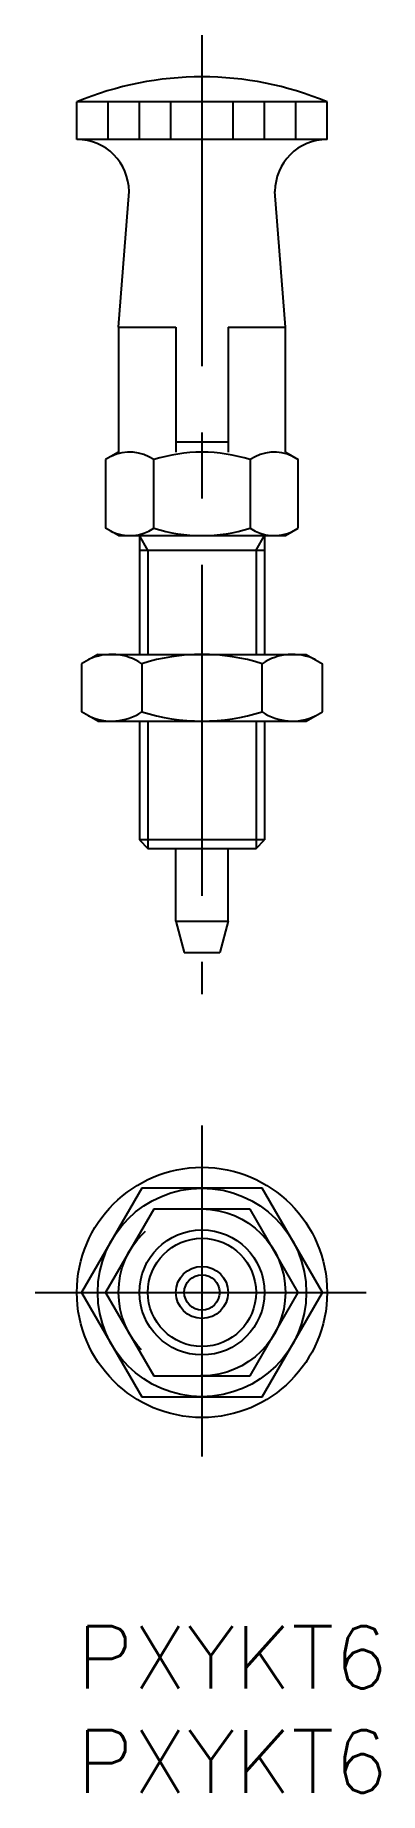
# Model space of a CAD drawing. Extents: x -2 to 14.5, y -8 to 76.3.
import ezdxf

# ---------------------------------------------------------------- set-up
doc = ezdxf.new("R2010")
doc.units = 0
doc.header["$LTSCALE"] = 0.5
doc.linetypes.add('CENTER', pattern=[50.8, 31.75, -6.35, 6.35, -6.35])
doc.linetypes.add('DASHED', pattern=[19.05, 12.7, -6.35])
for name, color, linetype in [('MSM_CENTER', 1, 'CENTER'), ('MSM_CONTINUOUS', 7, 'CONTINUOUS'), ('MSM_DASHED', 4, 'DASHED'), ('MSM_NARROW', 5, 'CONTINUOUS'), ('MSM_PART_NUMBER', 7, 'CONTINUOUS')]:
    doc.layers.add(name, color=color, linetype=linetype)
doc.styles.get("Standard").update_dxf_attribs({"font": 'txt.shx', "height": 1, "bigfont": 'bigfont.shx'})

# ---------------------------------------------------------------- blocks, each defined once
blk = doc.blocks.new('*U2')
at = {"layer": 'MSM_PART_NUMBER'}
blk.add_text('PXYKT6', height=3, dxfattribs=at).set_placement((0, -3))
blk = doc.blocks.new('*U3')
at = {"layer": 'MSM_PART_NUMBER'}
blk.add_text('PXYKT6', height=3, dxfattribs=at).set_placement((0, -8))

msp = doc.modelspace()

# ---------------------------------------------------------------- linework, layer by layer
at = {"layer": 'MSM_CENTER'}
for p, q in [((6, 76.297), (6, 30.297)), ((6, 24), (6, 8)), ((-2, 16), (14, 16))]:
    msp.add_line(p, q, dxfattribs=at)
at = {"layer": 'MSM_CONTINUOUS'}
for p, q in [((0, 71.297), (0, 73.097)), ((12, 73.097), (0, 73.097)), ((1.5, 71.297), (1.5, 73.097)), ((3, 71.297), (3, 73.097)), ((4.5, 71.297), (4.5, 73.097)), ((6, 73.097), (6, 71.297)), ((7.5, 71.297), (7.5, 73.097)), ((9, 71.297), (9, 73.097)), ((10.5, 71.297), (10.5, 73.097)), ((12, 71.297), (12, 73.097)), ((12, 71.297), (0, 71.297)), ((2, 62.297), (2.5, 68.797)), ((10, 62.297), (9.5, 68.797)), ((2, 62.297), (2, 56.297)), ((2, 62.297), (4.75, 62.297)), ((4.75, 62.297), (4.75, 56.297)), ((7.25, 62.297), (7.25, 56.297)), ((7.25, 62.297), (10, 62.297)), ((10, 56.297), (10, 62.297)), ((4.75, 56.797), (7.25, 56.797)), ((2, 56.297), (1.381, 55.94)), ((1.381, 55.94), (1.381, 52.654)), ((3.691, 52.654), (3.691, 55.94)), ((8.309, 55.94), (8.309, 52.654)), ((10, 56.297), (10.619, 55.94)), ((10.619, 52.654), (10.619, 55.94)), ((2, 52.297), (1.381, 52.654)), ((2, 52.297), (10, 52.297)), ((3, 52.297), (3, 46.6)), ((9, 52.297), (9, 46.6)), ((10, 52.297), (10.619, 52.654)), ((3, 51.594), (9, 51.594)), ((1, 46.6), (0.226, 46.154)), ((1, 46.6), (11, 46.6)), ((11, 46.6), (11.774, 46.154)), ((0.226, 46.154), (0.226, 43.847)), ((3.113, 46.154), (3.113, 43.847)), ((8.887, 43.847), (8.887, 46.154)), ((11.774, 43.847), (11.774, 46.154)), ((1, 43.4), (0.226, 43.847)), ((11, 43.4), (11.774, 43.847)), ((1, 43.4), (11, 43.4)), ((3, 43.4), (3, 37.703)), ((9, 43.4), (9, 37.703)), ((9, 37.703), (3, 37.703)), ((3, 37.703), (3.406, 37.297)), ((3.406, 37.297), (8.594, 37.297)), ((4.75, 33.797), (4.75, 37.297)), ((7.25, 33.797), (7.25, 37.297)), ((8.594, 37.297), (9, 37.703)), ((4.75, 33.797), (5.152, 32.297)), ((4.75, 33.797), (7.25, 33.797)), ((7.25, 33.797), (6.848, 32.297)), ((5.152, 32.297), (6.848, 32.297)), ((3.113, 21), (0.226, 16)), ((8.887, 21), (3.113, 21)), ((11.774, 16), (8.887, 21)), ((0.226, 16), (3.113, 11)), ((8.887, 11), (11.774, 16)), ((3.113, 11), (8.887, 11))]:
    msp.add_line(p, q, dxfattribs=at)
for radius in [6, 5, 3, 1.25, 0.848]:
    msp.add_circle((6, 16), radius, dxfattribs=at)
for centre, radius, start, end in [((6, 58.697), 15.6, 67.38014, 112.61986), ((0, 68.797), 2.5, 0, 90), ((12, 68.797), 2.5, 90, 180), ((2.536, 54.252), 2.045, 55.61575, 115.61575), ((6, 48.654), 7.643, 72.41205, 107.58795), ((9.464, 54.252), 2.045, 64.38425, 124.38425), ((2.536, 54.342), 2.045, 244.38425, 304.38425), ((6, 59.94), 7.643, 252.41205, 287.58795), ((9.464, 54.342), 2.045, 235.61575, 295.61575), ((1.67, 44.044), 2.556, 55.61575, 115.61575), ((6, 37.047), 9.553, 72.41205, 107.58795), ((10.33, 44.044), 2.556, 64.38425, 124.38425), ((1.67, 45.956), 2.556, 244.38425, 304.38425), ((6, 52.954), 9.553, 252.41205, 287.58795), ((10.33, 45.956), 2.556, 235.61575, 295.61575)]:
    msp.add_arc(centre, radius, start, end, dxfattribs=at)
at = {"layer": 'MSM_DASHED'}
for p, q in [((3.691, 20), (1.381, 16)), ((8.309, 20), (3.691, 20)), ((10.619, 16), (8.309, 20)), ((1.381, 16), (3.691, 12)), ((8.309, 12), (10.619, 16)), ((3.691, 12), (8.309, 12))]:
    msp.add_line(p, q, dxfattribs=at)
msp.add_circle((6, 16), 4, dxfattribs=at)
at = {"layer": 'MSM_NARROW'}
for p, q in [((3.406, 51.594), (3, 52.297)), ((8.594, 51.594), (9, 52.297)), ((3.406, 51.594), (3.406, 46.6)), ((8.594, 51.594), (8.594, 46.6)), ((3.406, 43.4), (3.406, 37.297)), ((8.594, 43.4), (8.594, 37.297))]:
    msp.add_line(p, q, dxfattribs=at)
msp.add_circle((6, 16), 2.594, dxfattribs=at)

# ---------------------------------------------------------------- block references
at = {"layer": 'MSM_CONTINUOUS'}
for name in ['*U2', '*U3']:
    msp.add_blockref(name, (0, 0), dxfattribs=at)

doc.saveas('drawing.dxf')
